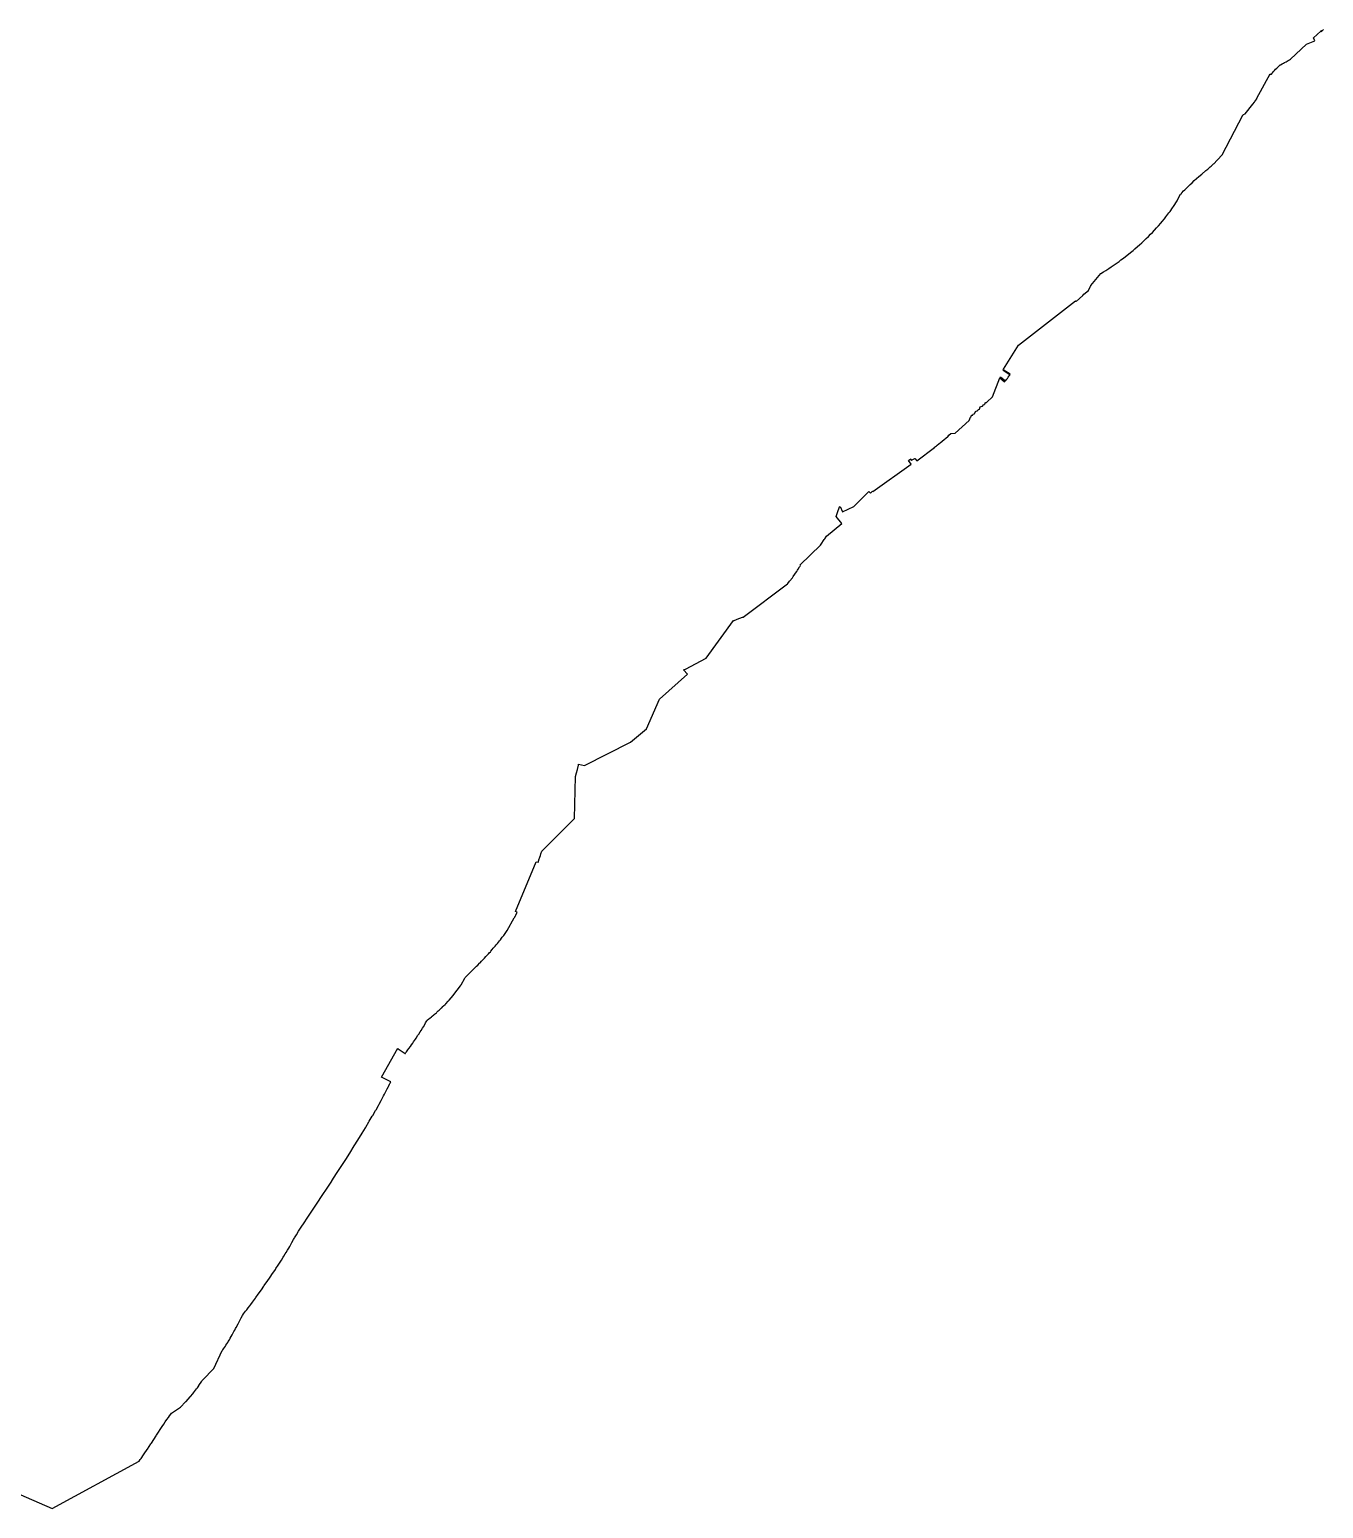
# Model space of a CAD drawing. Header units: metres. Extents: x -1.5 to 52.4, y -0.7 to 52.3.
# Drawn here: x 25.46 to 48.54, y -0.71 to 25.68 of the extents above; entities that cross this region are included whole.
import ezdxf

# ---------------------------------------------------------------- set-up
doc = ezdxf.new("R2010")
doc.units = ezdxf.units.M

msp = doc.modelspace()

# ---------------------------------------------------------------- linework, layer by layer
for p, q in [((48.3664, 25.5348), (48.4972, 25.6564)), ((48.4972, 25.6564), (48.5053, 25.6475)), ((48.505, 25.6636), (48.5068, 25.6653)), ((48.5131, 25.6547), (48.505, 25.6636)), ((48.5053, 25.6475), (48.5131, 25.6547)), ((48.5068, 25.6653), (48.5071, 25.6655)), ((48.5071, 25.6655), (48.5156, 25.6567)), ((48.5156, 25.6567), (48.5314, 25.6719)), ((48.5314, 25.6719), (48.5315, 25.6718)), ((48.5315, 25.6718), (48.5346, 25.6749)), ((48.5346, 25.6749), (48.538, 25.6782)), ((48.5379, 25.6783), (48.5429, 25.6834)), ((48.538, 25.6782), (48.5379, 25.6783)), ((48.5429, 25.6834), (48.543, 25.6834)), ((48.543, 25.6834), (48.5443, 25.6848)), ((47.9582, 25.1553), (48.2443, 25.4213)), ((48.2443, 25.4213), (48.3884, 25.4855)), ((48.3884, 25.4855), (48.3664, 25.5348)), ((47.8092, 25.0721), (47.8331, 25.0848)), ((47.8331, 25.0848), (47.8503, 25.0941)), ((47.8503, 25.0941), (47.8785, 25.1098)), ((47.8785, 25.1098), (47.9132, 25.1293)), ((47.9132, 25.1293), (47.94, 25.1447)), ((47.94, 25.1447), (47.9582, 25.1553)), ((47.3569, 24.4606), (47.5947, 24.8932)), ((47.5947, 24.8932), (47.6104, 24.8813)), ((47.6104, 24.8813), (47.6143, 24.8865)), ((47.6143, 24.8865), (47.6149, 24.8861)), ((47.6149, 24.8861), (47.6221, 24.8965)), ((47.6221, 24.8965), (47.6223, 24.8964)), ((47.6223, 24.8964), (47.6254, 24.9011)), ((47.6254, 24.9011), (47.6256, 24.9009)), ((47.6256, 24.9009), (47.6284, 24.9053)), ((47.6284, 24.9053), (47.6343, 24.9126)), ((47.6343, 24.9126), (47.6531, 24.9344)), ((47.6531, 24.9344), (47.6685, 24.9515)), ((47.6685, 24.9515), (47.6906, 24.9749)), ((47.6906, 24.9749), (47.7127, 24.997)), ((47.7127, 24.997), (47.7363, 25.0195)), ((47.7363, 25.0195), (47.7549, 25.0365)), ((47.7549, 25.0365), (47.7747, 25.0535)), ((47.7747, 25.0535), (47.7763, 25.0548)), ((47.7763, 25.0548), (47.8092, 25.0721)), ((47.1464, 24.182), (47.283, 24.3557)), ((47.283, 24.3557), (47.3142, 24.3889)), ((47.3142, 24.3889), (47.3224, 24.398)), ((47.3224, 24.398), (47.3369, 24.4244)), ((47.3369, 24.4244), (47.3566, 24.4494)), ((47.3566, 24.4494), (47.3569, 24.4606)), ((46.7393, 23.4498), (47.1035, 24.1559)), ((47.1035, 24.1559), (47.1163, 24.1646)), ((47.1163, 24.1646), (47.1169, 24.1654)), ((47.1169, 24.1654), (47.1176, 24.1689)), ((47.1176, 24.1689), (47.1464, 24.182)), ((46.4957, 23.2067), (46.5249, 23.2325)), ((46.5249, 23.2325), (46.539, 23.2452)), ((46.539, 23.2452), (46.5821, 23.2853)), ((46.5821, 23.2853), (46.5938, 23.2965)), ((46.5938, 23.2965), (46.6432, 23.3454)), ((46.6432, 23.3454), (46.6538, 23.3563)), ((46.6538, 23.3563), (46.738, 23.4483)), ((46.738, 23.4483), (46.7393, 23.4498)), ((46.1993, 22.9515), (46.2388, 22.9875)), ((46.2388, 22.9875), (46.2814, 23.0252)), ((46.2814, 23.0252), (46.3234, 23.0616)), ((46.3234, 23.0616), (46.3717, 23.1026)), ((46.3717, 23.1026), (46.4487, 23.1665)), ((46.4487, 23.1665), (46.4809, 23.1938)), ((46.4809, 23.1938), (46.4957, 23.2067)), ((45.9408, 22.643), (45.9951, 22.7435)), ((45.9951, 22.7435), (46.0093, 22.7602)), ((46.0093, 22.7602), (46.0177, 22.7697)), ((46.0177, 22.7697), (46.0497, 22.8046)), ((46.0497, 22.8046), (46.0697, 22.8257)), ((46.0697, 22.8257), (46.0992, 22.8556)), ((46.0992, 22.8556), (46.1293, 22.8853)), ((46.1293, 22.8853), (46.164, 22.9186)), ((46.164, 22.9186), (46.1993, 22.9515)), ((45.7882, 22.4106), (45.8072, 22.4368)), ((45.8072, 22.4368), (45.854, 22.5042)), ((45.854, 22.5042), (45.8694, 22.5274)), ((45.8694, 22.5274), (45.9316, 22.6272)), ((45.9316, 22.6272), (45.9408, 22.643)), ((45.568, 22.1437), (45.6025, 22.182)), ((45.6025, 22.182), (45.6428, 22.2281)), ((45.6428, 22.2281), (45.6667, 22.2562)), ((45.6667, 22.2562), (45.7063, 22.3045)), ((45.7063, 22.3045), (45.7346, 22.3401)), ((45.7346, 22.3401), (45.7882, 22.4106)), ((45.3031, 21.8794), (45.3375, 21.9112)), ((45.3375, 21.9112), (45.3827, 21.954)), ((45.3827, 21.954), (45.4203, 21.9906)), ((45.4203, 21.9906), (45.4595, 22.0297)), ((45.4595, 22.0297), (45.4942, 22.0652)), ((45.4942, 22.0652), (45.5301, 22.1029)), ((45.5301, 22.1029), (45.568, 22.1437)), ((45.0118, 21.6337), (45.067, 21.6773)), ((45.067, 21.6773), (45.1015, 21.7052)), ((45.1015, 21.7052), (45.1466, 21.7425)), ((45.1466, 21.7425), (45.1782, 21.7692)), ((45.1782, 21.7692), (45.2275, 21.8118)), ((45.2275, 21.8118), (45.2617, 21.842)), ((45.2617, 21.842), (45.3031, 21.8794)), ((44.6174, 21.3573), (44.6589, 21.3836)), ((44.6589, 21.3836), (44.7165, 21.4212)), ((44.7165, 21.4212), (44.7582, 21.4491)), ((44.7582, 21.4491), (44.809, 21.4841)), ((44.809, 21.4841), (44.845, 21.5095)), ((44.845, 21.5095), (44.8965, 21.5465)), ((44.8965, 21.5465), (44.932, 21.5728)), ((44.932, 21.5728), (44.9769, 21.6067)), ((44.9769, 21.6067), (45.0118, 21.6337)), ((44.3957, 21.1153), (44.5701, 21.3281)), ((44.5701, 21.3281), (44.5741, 21.3305)), ((44.5741, 21.3305), (44.6174, 21.3573)), ((44.1343, 20.8291), (44.249, 20.9364)), ((44.249, 20.9364), (44.2687, 20.9604)), ((44.2687, 20.9604), (44.352, 21.0255)), ((44.352, 21.0255), (44.3889, 21.1018)), ((44.3889, 21.1018), (44.3941, 21.1123)), ((44.3941, 21.1123), (44.3957, 21.1153)), ((43.1036, 20.0498), (44.1201, 20.8443)), ((44.1201, 20.8443), (44.1343, 20.8291)), ((42.8333, 19.6204), (43.1036, 20.0498)), ((42.8269, 19.6041), (42.8271, 19.6048)), ((42.9501, 19.5232), (42.8269, 19.6041)), ((42.8271, 19.6048), (42.9511, 19.5252)), ((42.8302, 19.6126), (42.8333, 19.6204)), ((42.9556, 19.5321), (42.8302, 19.6126)), ((42.64, 19.1297), (42.7729, 19.4672)), ((42.7729, 19.4672), (42.8556, 19.3969)), ((42.7749, 19.4721), (42.7804, 19.4863)), ((42.8589, 19.4008), (42.7749, 19.4721)), ((42.7804, 19.4863), (42.8717, 19.4149)), ((42.8556, 19.3969), (42.8589, 19.4008)), ((42.8717, 19.4149), (42.8936, 19.4429)), ((42.8936, 19.4429), (42.8944, 19.4423)), ((42.8944, 19.4423), (42.8967, 19.4455)), ((42.8967, 19.4455), (42.9043, 19.4566)), ((42.9043, 19.4566), (42.9062, 19.459)), ((42.9061, 19.4591), (42.9207, 19.4803)), ((42.9062, 19.459), (42.9061, 19.4591)), ((42.9207, 19.4803), (42.921, 19.4802)), ((42.921, 19.4802), (42.939, 19.5061)), ((42.9387, 19.5064), (42.9466, 19.5179)), ((42.939, 19.5061), (42.9387, 19.5064)), ((42.9466, 19.5179), (42.9501, 19.5232)), ((42.9511, 19.5252), (42.9556, 19.5321)), ((42.5023, 19.0023), (42.5053, 19.0051)), ((42.5053, 19.0051), (42.5105, 19.0219)), ((42.5105, 19.0219), (42.5193, 19.026)), ((42.5193, 19.026), (42.5295, 19.0275)), ((42.5295, 19.0275), (42.5341, 19.0317)), ((42.5341, 19.0317), (42.5345, 19.033)), ((42.5345, 19.033), (42.5364, 19.0339)), ((42.5364, 19.0339), (42.64, 19.1297)), ((42.2208, 18.709), (42.2452, 18.7692)), ((42.2452, 18.7692), (42.252, 18.7706)), ((42.252, 18.7706), (42.256, 18.7743)), ((42.256, 18.7743), (42.2658, 18.7994)), ((42.2658, 18.7994), (42.2869, 18.8029)), ((42.2869, 18.8029), (42.2892, 18.805)), ((42.2892, 18.805), (42.2954, 18.8209)), ((42.2954, 18.8209), (42.3099, 18.8287)), ((42.3099, 18.8287), (42.3152, 18.8292)), ((42.3152, 18.8292), (42.3187, 18.8323)), ((42.3187, 18.8323), (42.3192, 18.8337)), ((42.3192, 18.8337), (42.3212, 18.8347)), ((42.3212, 18.8347), (42.3235, 18.8368)), ((42.3235, 18.8368), (42.3347, 18.8645)), ((42.3347, 18.8645), (42.3749, 18.8844)), ((42.3749, 18.8844), (42.3761, 18.8856)), ((42.3761, 18.8856), (42.3772, 18.8884)), ((42.3772, 18.8884), (42.3812, 18.8902)), ((42.3812, 18.8902), (42.3835, 18.8924)), ((42.3835, 18.8924), (42.385, 18.8962)), ((42.385, 18.8962), (42.3885, 18.9044)), ((42.3885, 18.9044), (42.4026, 18.91)), ((42.4026, 18.91), (42.4045, 18.9118)), ((42.4045, 18.9118), (42.4191, 18.9486)), ((42.4191, 18.9486), (42.4569, 18.9603)), ((42.4569, 18.9603), (42.4591, 18.9624)), ((42.4591, 18.9624), (42.4602, 18.9682)), ((42.4602, 18.9682), (42.4675, 18.9702)), ((42.4675, 18.9702), (42.4688, 18.9713)), ((42.4688, 18.9713), (42.4724, 18.9874)), ((42.4724, 18.9874), (42.4906, 18.9915)), ((42.4906, 18.9915), (42.4939, 18.9946)), ((42.4939, 18.9946), (42.4957, 19.0011)), ((42.4957, 19.0011), (42.5023, 19.0023)), ((41.8934, 18.4744), (41.9724, 18.4832)), ((41.9724, 18.4832), (42.2208, 18.709)), ((41.2867, 17.9884), (41.6044, 18.2272)), ((41.6044, 18.2272), (41.607, 18.2322)), ((41.607, 18.2322), (41.6375, 18.2541)), ((41.6375, 18.2541), (41.6508, 18.2641)), ((41.6508, 18.2641), (41.7137, 18.3139)), ((41.7137, 18.3139), (41.736, 18.3323)), ((41.736, 18.3323), (41.7832, 18.3724)), ((41.7832, 18.3724), (41.798, 18.3855)), ((41.798, 18.3855), (41.8451, 18.4282)), ((41.8451, 18.4282), (41.86, 18.4421)), ((41.86, 18.4421), (41.8934, 18.4744)), ((41.1394, 17.9955), (41.1789, 18.0254)), ((41.188, 17.9273), (41.1394, 17.9955)), ((41.1789, 18.0254), (41.1916, 17.9955)), ((41.1916, 17.9955), (41.1957, 17.9973)), ((41.1957, 17.9973), (41.2555, 18.0298)), ((41.2555, 18.0298), (41.2576, 18.027)), ((41.2576, 18.027), (41.2587, 18.0247)), ((41.2587, 18.0247), (41.2592, 18.025)), ((41.2592, 18.025), (41.2867, 17.9884)), ((40.5036, 17.44), (41.188, 17.9273)), ((40.1641, 17.1711), (40.4351, 17.4418)), ((40.4351, 17.4418), (40.4628, 17.412)), ((40.4628, 17.412), (40.4731, 17.4216)), ((40.4731, 17.4216), (40.4733, 17.4214)), ((40.4733, 17.4214), (40.4988, 17.4464)), ((40.4986, 17.4466), (40.4988, 17.4468)), ((40.4988, 17.4464), (40.4986, 17.4466)), ((40.4988, 17.4468), (40.5036, 17.44)), ((39.8978, 17.1276), (39.9106, 17.1648)), ((39.9106, 17.1648), (39.9184, 17.1701)), ((39.9184, 17.1701), (39.9626, 17.0762)), ((39.9626, 17.0762), (40.1641, 17.1711)), ((39.8479, 16.9962), (39.8615, 17.0299)), ((39.9519, 16.867), (39.8479, 16.9962)), ((39.8615, 17.0299), (39.8693, 17.0499)), ((39.8693, 17.0499), (39.8875, 17.0986)), ((39.8875, 17.0986), (39.8978, 17.1276)), ((39.6446, 16.5942), (39.6743, 16.6435)), ((39.6743, 16.6435), (39.9519, 16.867)), ((39.2055, 16.1278), (39.5718, 16.4845)), ((39.5718, 16.4845), (39.5808, 16.4973)), ((39.5808, 16.4973), (39.6381, 16.5839)), ((39.6381, 16.5839), (39.6446, 16.5942)), ((39.1977, 16.0965), (39.2026, 16.1032)), ((39.2026, 16.1032), (39.2066, 16.1074)), ((39.2155, 16.1203), (39.2055, 16.1278)), ((39.2064, 16.1076), (39.2157, 16.118)), ((39.2066, 16.1074), (39.2064, 16.1076)), ((39.2149, 16.1195), (39.2155, 16.1203)), ((39.2154, 16.1191), (39.2149, 16.1195)), ((39.2151, 16.1188), (39.2154, 16.1191)), ((39.2154, 16.1186), (39.2151, 16.1188)), ((39.2152, 16.1184), (39.2154, 16.1186)), ((39.2157, 16.118), (39.2152, 16.1184)), ((39.0193, 15.8368), (39.0244, 15.8435)), ((39.0244, 15.8435), (39.0676, 15.9016)), ((39.0676, 15.9016), (39.0823, 15.922)), ((39.0823, 15.922), (39.1124, 15.9653)), ((39.1124, 15.9653), (39.1248, 15.9837)), ((39.1248, 15.9837), (39.1451, 16.0143)), ((39.1451, 16.0143), (39.1583, 16.0346)), ((39.1583, 16.0346), (39.1707, 16.0538)), ((39.1707, 16.0538), (39.1977, 16.0965)), ((38.1879, 15.199), (38.9817, 15.7895)), ((38.9817, 15.7895), (38.9894, 15.7991)), ((38.9894, 15.7991), (39.0193, 15.8368)), ((37.5291, 14.4647), (38.0186, 15.1368)), ((38.0186, 15.1368), (38.0274, 15.1396)), ((38.0274, 15.1396), (38.069, 15.1538)), ((38.069, 15.1538), (38.082, 15.1583)), ((38.082, 15.1583), (38.1782, 15.195)), ((38.1782, 15.195), (38.1879, 15.199)), ((37.1267, 14.2592), (37.1611, 14.2672)), ((37.1976, 14.1802), (37.1267, 14.2592)), ((37.1611, 14.2672), (37.5291, 14.4647)), ((36.6989, 13.7324), (37.1976, 14.1802)), ((36.4634, 13.2052), (36.6989, 13.7324)), ((36.1783, 12.9641), (36.4634, 13.2052)), ((35.3577, 12.5474), (36.1783, 12.9641)), ((35.2004, 12.3545), (35.2166, 12.4161)), ((35.2166, 12.4161), (35.2315, 12.4773)), ((35.2315, 12.4773), (35.2484, 12.5536)), ((35.2484, 12.5536), (35.2517, 12.5701)), ((35.2517, 12.5701), (35.3577, 12.5474)), ((35.1822, 11.6006), (35.2004, 12.3545)), ((34.6013, 11.0284), (35.1822, 11.6006)), ((34.1264, 9.94202), (34.4944, 10.8322)), ((34.4944, 10.8322), (34.535, 10.8228)), ((34.535, 10.8228), (34.537, 10.8315)), ((34.537, 10.8315), (34.5372, 10.8315)), ((34.5372, 10.8315), (34.539, 10.8402)), ((34.539, 10.8402), (34.5392, 10.8401)), ((34.5392, 10.8401), (34.5401, 10.8448)), ((34.5401, 10.8448), (34.5428, 10.8551)), ((34.5428, 10.8551), (34.5462, 10.8668)), ((34.5462, 10.8668), (34.5602, 10.912)), ((34.5602, 10.912), (34.5714, 10.9455)), ((34.5714, 10.9455), (34.5804, 10.9714)), ((34.5804, 10.9714), (34.599, 11.0224)), ((34.599, 11.0224), (34.6013, 11.0284)), ((33.9775, 9.60425), (34.1052, 9.83292)), ((34.1052, 9.83292), (34.1053, 9.83289)), ((34.1053, 9.83289), (34.1079, 9.83704)), ((34.1079, 9.83704), (34.1129, 9.84425)), ((34.1127, 9.84438), (34.1136, 9.84586)), ((34.1129, 9.84425), (34.1127, 9.84438)), ((34.1136, 9.84586), (34.1138, 9.84575)), ((34.1138, 9.84575), (34.116, 9.84946)), ((34.116, 9.84946), (34.1168, 9.85074)), ((34.1168, 9.85078), (34.119, 9.85469)), ((34.1168, 9.85074), (34.1168, 9.85078)), ((34.119, 9.85469), (34.1191, 9.85464)), ((34.1191, 9.85464), (34.1216, 9.85907)), ((34.1216, 9.85907), (34.1231, 9.86153)), ((34.1231, 9.86153), (34.1232, 9.8615)), ((34.1232, 9.8615), (34.1251, 9.8651)), ((34.1251, 9.8651), (34.1311, 9.87526)), ((34.1563, 9.92854), (34.1264, 9.94202)), ((34.1307, 9.87546), (34.1324, 9.87866)), ((34.1311, 9.87526), (34.1307, 9.87546)), ((34.1324, 9.87866), (34.1325, 9.87865)), ((34.1325, 9.87865), (34.1331, 9.87993)), ((34.1331, 9.87993), (34.135, 9.88341)), ((34.135, 9.88339), (34.1355, 9.88429)), ((34.135, 9.88341), (34.135, 9.88339)), ((34.1355, 9.88429), (34.1363, 9.88579)), ((34.1362, 9.88582), (34.1391, 9.89153)), ((34.1363, 9.88579), (34.1362, 9.88582)), ((34.1391, 9.89153), (34.1392, 9.89148)), ((34.1392, 9.89148), (34.1407, 9.89467)), ((34.1407, 9.89467), (34.1424, 9.89806)), ((34.1423, 9.8981), (34.1452, 9.90396)), ((34.1424, 9.89806), (34.1423, 9.8981)), ((34.1451, 9.90401), (34.146, 9.90578)), ((34.1452, 9.90396), (34.1451, 9.90401)), ((34.146, 9.90578), (34.1465, 9.90674)), ((34.1465, 9.90674), (34.1479, 9.90997)), ((34.1479, 9.90997), (34.1492, 9.91263)), ((34.1491, 9.91266), (34.1563, 9.92854)), ((34.1492, 9.91263), (34.1491, 9.91266)), ((33.8918, 9.48439), (33.9161, 9.51711)), ((33.9161, 9.51711), (33.9297, 9.5358)), ((33.9297, 9.5358), (33.9671, 9.58905)), ((33.9671, 9.58905), (33.9775, 9.60425)), ((33.6883, 9.23735), (33.7135, 9.26591)), ((33.7135, 9.26591), (33.7311, 9.28613)), ((33.7311, 9.28613), (33.7489, 9.30699)), ((33.7489, 9.30699), (33.7624, 9.32291)), ((33.7624, 9.32291), (33.7845, 9.34923)), ((33.7845, 9.34923), (33.8042, 9.37302)), ((33.8042, 9.37302), (33.8223, 9.39526)), ((33.8223, 9.39526), (33.8441, 9.42253)), ((33.8441, 9.42253), (33.8578, 9.44005)), ((33.8578, 9.44005), (33.8776, 9.46571)), ((33.8776, 9.46571), (33.8918, 9.48439)), ((33.4336, 8.96922), (33.4528, 8.9882)), ((33.4528, 8.9882), (33.4832, 9.01866)), ((33.4832, 9.01866), (33.494, 9.02966)), ((33.494, 9.02966), (33.5218, 9.05794)), ((33.5218, 9.05794), (33.5394, 9.07603)), ((33.5394, 9.07603), (33.5591, 9.0966)), ((33.5591, 9.0966), (33.5722, 9.11047)), ((33.5722, 9.11047), (33.5983, 9.13824)), ((33.5983, 9.13824), (33.6157, 9.15701)), ((33.6157, 9.15701), (33.6434, 9.18726)), ((33.6434, 9.18726), (33.6592, 9.20468)), ((33.6592, 9.20468), (33.6783, 9.22606)), ((33.6783, 9.22606), (33.6883, 9.23735)), ((33.1548, 8.63545), (33.2217, 8.7562)), ((33.2217, 8.7562), (33.2287, 8.76421)), ((33.2287, 8.76421), (33.2389, 8.77545)), ((33.2389, 8.77545), (33.2527, 8.79044)), ((33.2527, 8.79044), (33.269, 8.80768)), ((33.269, 8.80768), (33.2879, 8.82729)), ((33.2879, 8.82729), (33.3039, 8.84363)), ((33.3039, 8.84363), (33.3219, 8.86153)), ((33.3219, 8.86153), (33.342, 8.88113)), ((33.342, 8.88113), (33.3893, 8.92624)), ((33.3893, 8.92624), (33.4065, 8.94276)), ((33.4065, 8.94276), (33.4336, 8.96922)), ((32.9432, 8.36157), (33.0167, 8.44659)), ((33.0167, 8.44659), (33.0283, 8.46085)), ((33.0283, 8.46085), (33.143, 8.61765)), ((33.143, 8.61765), (33.1461, 8.62053)), ((33.1461, 8.62053), (33.1487, 8.62445)), ((33.1487, 8.62445), (33.1509, 8.62856)), ((33.1509, 8.62856), (33.1532, 8.63168)), ((33.1532, 8.63168), (33.1554, 8.63503)), ((33.1554, 8.63503), (33.1548, 8.63545)), ((32.7497, 8.1687), (32.7657, 8.18324)), ((32.7657, 8.18324), (32.8023, 8.21736)), ((32.8023, 8.21736), (32.8121, 8.22667)), ((32.8121, 8.22667), (32.8332, 8.24716)), ((32.8332, 8.24716), (32.8431, 8.25697)), ((32.8431, 8.25697), (32.8713, 8.28525)), ((32.8713, 8.28525), (32.883, 8.29724)), ((32.883, 8.29724), (32.9278, 8.34471)), ((32.9278, 8.34471), (32.9432, 8.36157)), ((32.4824, 7.88673), (32.5074, 7.92831)), ((32.5074, 7.92831), (32.5227, 7.95427)), ((32.5227, 7.95427), (32.5439, 7.99091)), ((32.5439, 7.99091), (32.5523, 8.00581)), ((32.5523, 8.00581), (32.5825, 8.02887)), ((32.5825, 8.02887), (32.5963, 8.03957)), ((32.5963, 8.03957), (32.6279, 8.06471)), ((32.6279, 8.06471), (32.6418, 8.07597)), ((32.6418, 8.07597), (32.6717, 8.10074)), ((32.6717, 8.10074), (32.6842, 8.11128)), ((32.6842, 8.11128), (32.7145, 8.13739)), ((32.7145, 8.13739), (32.7242, 8.14589)), ((32.7242, 8.14589), (32.7497, 8.1687)), ((32.3091, 7.61818), (32.3404, 7.66455)), ((32.3404, 7.66455), (32.3539, 7.68481)), ((32.3539, 7.68481), (32.3862, 7.73389)), ((32.3862, 7.73389), (32.3998, 7.75487)), ((32.3998, 7.75487), (32.427, 7.79732)), ((32.427, 7.79732), (32.4421, 7.82135)), ((32.4421, 7.82135), (32.4667, 7.86098)), ((32.4667, 7.86098), (32.4824, 7.88673)), ((31.7336, 6.98599), (32.0245, 7.50192)), ((32.0245, 7.50192), (32.036, 7.49449)), ((32.036, 7.49449), (32.1588, 7.40805)), ((32.1588, 7.40805), (32.161, 7.41118)), ((32.161, 7.41118), (32.1614, 7.41096)), ((32.1614, 7.41096), (32.1627, 7.4129)), ((32.1627, 7.4129), (32.1629, 7.41272)), ((32.1629, 7.41272), (32.1706, 7.42461)), ((32.1706, 7.42461), (32.1707, 7.42456)), ((32.1707, 7.42456), (32.1721, 7.42693)), ((32.1721, 7.42693), (32.1804, 7.43842)), ((32.1804, 7.43842), (32.2053, 7.47192)), ((32.2053, 7.47192), (32.2231, 7.49623)), ((32.2231, 7.49623), (32.2518, 7.536)), ((32.2518, 7.536), (32.2698, 7.56143)), ((32.2698, 7.56143), (32.2927, 7.5943)), ((32.2927, 7.5943), (32.3091, 7.61818)), ((31.8996, 6.90062), (31.7336, 6.98599)), ((31.8794, 6.8611), (31.8844, 6.87109)), ((31.8844, 6.87109), (31.8887, 6.87946)), ((31.8887, 6.87946), (31.8945, 6.8893)), ((31.8941, 6.88956), (31.8952, 6.89149)), ((31.8945, 6.8893), (31.8941, 6.88956)), ((31.8951, 6.89154), (31.8981, 6.89711)), ((31.8952, 6.89149), (31.8951, 6.89154)), ((31.8978, 6.89726), (31.8996, 6.90062)), ((31.8981, 6.89711), (31.8978, 6.89726)), ((31.7421, 6.59158), (31.7745, 6.65213)), ((31.7745, 6.65213), (31.7895, 6.68083)), ((31.7895, 6.68083), (31.8212, 6.74242)), ((31.8212, 6.74242), (31.8384, 6.77686)), ((31.8384, 6.77686), (31.8605, 6.82199)), ((31.8605, 6.82199), (31.8665, 6.83427)), ((31.8665, 6.83427), (31.8794, 6.8611)), ((31.5785, 6.30121), (31.6295, 6.3896)), ((31.6295, 6.3896), (31.6383, 6.40498)), ((31.6383, 6.40498), (31.6823, 6.48291)), ((31.6823, 6.48291), (31.6935, 6.50293)), ((31.6935, 6.50293), (31.7302, 6.5696)), ((31.7302, 6.5696), (31.7421, 6.59158)), ((31.3917, 5.98807), (31.4494, 6.0833)), ((31.4494, 6.0833), (31.4552, 6.09303)), ((31.4552, 6.09303), (31.5112, 6.18674)), ((31.5112, 6.18674), (31.5185, 6.19904)), ((31.5185, 6.19904), (31.5705, 6.28758)), ((31.5705, 6.28758), (31.5785, 6.30121)), ((31.2504, 5.75887), (31.3148, 5.86269)), ((31.3148, 5.86269), (31.3917, 5.98807)), ((31.0978, 5.51675), (31.1687, 5.62869)), ((31.1687, 5.62869), (31.2504, 5.75887)), ((30.9358, 5.26424), (31.0176, 5.39119)), ((31.0176, 5.39119), (31.0978, 5.51675)), ((30.7669, 5.00581), (30.847, 5.12766)), ((30.847, 5.12766), (30.8523, 5.1358)), ((30.8523, 5.1358), (30.9358, 5.26424)), ((30.5907, 4.7406), (30.6786, 4.87236)), ((30.6786, 4.87236), (30.7669, 5.00581)), ((30.4099, 4.47118), (30.4673, 4.55707)), ((30.4673, 4.55707), (30.5907, 4.7406)), ((30.2168, 4.17404), (30.2569, 4.23718)), ((30.2569, 4.23718), (30.302, 4.30701)), ((30.302, 4.30701), (30.3551, 4.38841)), ((30.3551, 4.38841), (30.4099, 4.47118)), ((30.0811, 3.93433), (30.0998, 3.96674)), ((30.0998, 3.96674), (30.1316, 4.024)), ((30.1316, 4.024), (30.1365, 4.03323)), ((30.1365, 4.03323), (30.1631, 4.08705)), ((30.1631, 4.08705), (30.1746, 4.10631)), ((30.1746, 4.10631), (30.1821, 4.11844)), ((30.1821, 4.11844), (30.2168, 4.17404)), ((29.8918, 3.63245), (29.9386, 3.70436)), ((29.9386, 3.70436), (29.9491, 3.72067)), ((29.9491, 3.72067), (29.9836, 3.7749)), ((29.9836, 3.7749), (29.9927, 3.78929)), ((29.9927, 3.78929), (30.0193, 3.83176)), ((30.0193, 3.83176), (30.0333, 3.85455)), ((30.0333, 3.85455), (30.0587, 3.8965)), ((30.0587, 3.8965), (30.0811, 3.93433)), ((29.7471, 3.41551), (29.7921, 3.48218)), ((29.7921, 3.48218), (29.7982, 3.4912)), ((29.7982, 3.4912), (29.8414, 3.55582)), ((29.8414, 3.55582), (29.8499, 3.56862)), ((29.8499, 3.56862), (29.8918, 3.63245)), ((29.5428, 3.12143), (29.5861, 3.1825)), ((29.5861, 3.1825), (29.5927, 3.19191)), ((29.5927, 3.19191), (29.6374, 3.2558)), ((29.6374, 3.2558), (29.6445, 3.26593)), ((29.6445, 3.26593), (29.6899, 3.33173)), ((29.6899, 3.33173), (29.6965, 3.34143)), ((29.6965, 3.34143), (29.7471, 3.41551)), ((29.3583, 2.8717), (29.3852, 2.90659)), ((29.3852, 2.90659), (29.4012, 2.92764)), ((29.4012, 2.92764), (29.4348, 2.97243)), ((29.4348, 2.97243), (29.4496, 2.9924)), ((29.4496, 2.9924), (29.4845, 3.04016)), ((29.4845, 3.04016), (29.4945, 3.05406)), ((29.4945, 3.05406), (29.5357, 3.1115)), ((29.5357, 3.1115), (29.5428, 3.12143)), ((29.1991, 2.62994), (29.2249, 2.67732)), ((29.2249, 2.67732), (29.2315, 2.68904)), ((29.2315, 2.68904), (29.2571, 2.73366)), ((29.2571, 2.73366), (29.2749, 2.7636)), ((29.2749, 2.7636), (29.2883, 2.78531)), ((29.2883, 2.78531), (29.3106, 2.8118)), ((29.3106, 2.8118), (29.3298, 2.83565)), ((29.3298, 2.83565), (29.3583, 2.8717)), ((29.0554, 2.35973), (29.0713, 2.38802)), ((29.0713, 2.38802), (29.085, 2.41269)), ((29.085, 2.41269), (29.103, 2.44569)), ((29.103, 2.44569), (29.1168, 2.47153)), ((29.1168, 2.47153), (29.132, 2.50046)), ((29.132, 2.50046), (29.1412, 2.51828)), ((29.1412, 2.51828), (29.1759, 2.58589)), ((29.1759, 2.58589), (29.1991, 2.62994)), ((28.8947, 2.10663), (28.9029, 2.11781)), ((28.9029, 2.11781), (28.9168, 2.1378)), ((28.9168, 2.1378), (28.9497, 2.18636)), ((28.9497, 2.18636), (28.9592, 2.20076)), ((28.9592, 2.20076), (28.9913, 2.2514)), ((28.9913, 2.2514), (29.0021, 2.26906)), ((29.0021, 2.26906), (29.0215, 2.30135)), ((29.0215, 2.30135), (29.0363, 2.32657)), ((29.0363, 2.32657), (29.0554, 2.35973)), ((28.7449, 1.78665), (28.8947, 2.10663)), ((28.5412, 1.57968), (28.7449, 1.78665)), ((28.3293, 1.28798), (28.3676, 1.33464)), ((28.3676, 1.33464), (28.3826, 1.35355)), ((28.3826, 1.35355), (28.436, 1.42366)), ((28.436, 1.42366), (28.4498, 1.44278)), ((28.4498, 1.44278), (28.4748, 1.47787)), ((28.4748, 1.47787), (28.4784, 1.48311)), ((28.4784, 1.48311), (28.5314, 1.56355)), ((28.5314, 1.56355), (28.5367, 1.57205)), ((28.5367, 1.57205), (28.5412, 1.57968)), ((27.9871, 0.98671), (28.1467, 1.09624)), ((28.1467, 1.09624), (28.1488, 1.09819)), ((28.1488, 1.09819), (28.2405, 1.18889)), ((28.2405, 1.18889), (28.2485, 1.19733)), ((28.2485, 1.19733), (28.3233, 1.28093)), ((28.3233, 1.28093), (28.3293, 1.28798)), ((27.8207, 0.749359), (27.8505, 0.794403)), ((27.8505, 0.794403), (27.8783, 0.835556)), ((27.8783, 0.835556), (27.9062, 0.876007)), ((27.9062, 0.876007), (27.9322, 0.912766)), ((27.9322, 0.912766), (27.9535, 0.942123)), ((27.9535, 0.942123), (27.9744, 0.970215)), ((27.9744, 0.970215), (27.9871, 0.98671)), ((27.6294, 0.455124), (27.7154, 0.586487)), ((27.7154, 0.586487), (27.722, 0.596573)), ((27.722, 0.596573), (27.8207, 0.749359)), ((27.5017, 0.263733), (27.5524, 0.339127)), ((27.5524, 0.339127), (27.5596, 0.349792)), ((27.5596, 0.349792), (27.6225, 0.444656)), ((27.6225, 0.444656), (27.6294, 0.455124)), ((25.8571, -0.710648), (27.4132, 0.135666)), ((27.4132, 0.135666), (27.4317, 0.161972)), ((27.4317, 0.161972), (27.4453, 0.181503)), ((27.4453, 0.181503), (27.4908, 0.247726)), ((27.4908, 0.247726), (27.5017, 0.263733)), ((24.9265, -0.306839), (25.8571, -0.710648))]:
    msp.add_line(p, q)

doc.saveas('drawing.dxf')
